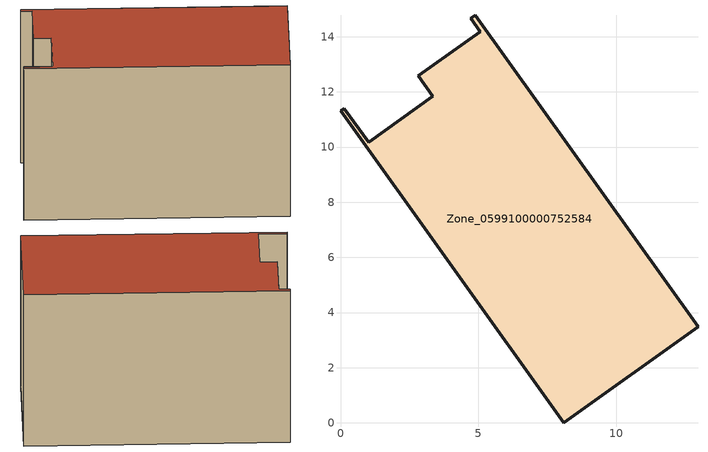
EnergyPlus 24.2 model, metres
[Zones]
Zone_0599100000752584
 floor ground (C_G): 5.07,14.19 4.72,14.67 4.88,14.78 12.96,3.48 8.09,0 0,11.31 0.14,11.39 1.01,10.18 3.35,11.84 2.82,12.58 z0
 wall outside (C_F): 12.96,3.48 4.88,14.78 4.72,14.67 5.07,14.19 2.82,12.58 3.35,11.84 1.01,10.18 0.14,11.39 0,11.31 8.09,0 12.96,3.48 z0:9.2
 roof outside (C_R): 0,11.31 8.09,0 12.96,3.48 4.88,14.78 4.72,14.67 5.07,14.19 2.82,12.58 3.35,11.84 1.01,10.18 0.14,11.39 z9.2
[BUILDING]
Pand.0599100000752584: North Axis=0; Terrain=City; Loads Convergence Tolerance Value=0.04; Temperature Convergence Tolerance Value=0.4; Solar Distribution=FullExterior; Maximum Number of Warmup Days=25; Minimum Number of Warmup Days=1
[Site:Location]
Rotterdam.The.Hague.AP_ZH_NLD Design_Conditions: Latitude=51.96; Longitude=4.45; Time Zone=1; Elevation=-4.5
[SITE:GROUNDTEMPERATURE:BUILDINGSURFACE]
18, 18, 18, 18, 18, 18, 18, 18, 18, 18, 18, 18
[MATERIAL] Thermal Absorptance=0.9; Solar Absorptance=0.7; Visible Absorptance=0.7
Name | Roughness | Thickness | Conductivity | Density | Specific Heat
G.TI.2006-2014 | MediumSmooth | 0.15 | 0.06 | 540 | 1210
F.TI.2006-2014 | Rough | 0.3 | 0.12 | 1920 | 840
R.TI.2006-2014 | MediumRough | 0.2 | 0.08 | 1500 | 1000
[CONSTRUCTION]
C_G: G.TI.2006-2014
C_F: F.TI.2006-2014
C_R: R.TI.2006-2014
[ZONE]
Zone_0599100000752584: Type=1; Multiplier=1; Ceiling Height=Autocalculate; Volume=Autocalculate; Floor Area=autocalculate; Part of Total Floor Area=Yes
[ZONEINFILTRATION:DESIGNFLOWRATE]
Infil_Zone_0599100000752584: Zone or ZoneList or Space or SpaceList=Zone_0599100000752584; Schedule=AlwaysOn; Design Flow Rate Calculation Method=Flow/Area; Flow Rate per Floor Area=0.0015; Constant Term Coefficient=1; Temperature Term Coefficient=0; Velocity Term Coefficient=0; Velocity Squared Term Coefficient=0
[HVACTEMPLATE:ZONE:IDEALLOADSAIRSYSTEM]
Zone_0599100000752584: Maximum Heating Supply Air Temperature=50; Minimum Cooling Supply Air Temperature=13; Maximum Heating Supply Air Humidity Ratio=0.0156; Minimum Cooling Supply Air Humidity Ratio=0.0077; Heating Limit=NoLimit; Cooling Limit=NoLimit; Dehumidification Control Type=ConstantSensibleHeatRatio; Cooling Sensible Heat Ratio=0.7; Dehumidification Setpoint=60; Humidification Control Type=None; Humidification Setpoint=30; Outdoor Air Method=None; Outdoor Air Flow Rate per Person=0.00944; Outdoor Air Flow Rate per Zone Floor Area=0; Outdoor Air Flow Rate per Zone=0; Demand Controlled Ventilation Type=None; Outdoor Air Economizer Type=NoEconomizer; Heat Recovery Type=None; Sensible Heat Recovery Effectiveness=0.7; Latent Heat Recovery Effectiveness=0.65
[ZONECONTROL:THERMOSTAT]
ThermostatControl_Zone_0599100000752584: Zone or ZoneList=Zone_0599100000752584; Control Type Schedule=DualSetpointControlType; Control 1=Thermostat_Zone_0599100000752584; Temperature Difference Between Cutout And Setpoint=0
[THERMOSTATSETPOINT:DUALSETPOINT]
Thermostat_Zone_0599100000752584: Heating Setpoint Temperature Schedule=HeatingSetpoint_Zone_0599100000752584; Cooling Setpoint Temperature Schedule=CoolingSetpoint_Zone_0599100000752584
[SCHEDULE:COMPACT]
HeatingSetpoint_Zone_0599100000752584: Through: 12/31, For: AllDays, Until: 24:00, 21
CoolingSetpoint_Zone_0599100000752584: Through: 12/31, For: AllDays, Until: 24:00, 24
DualSetpointControlType: Through: 12/31, For: AllDays, Until: 24:00, 4
AlwaysOn: Through: 12/31, For: AllDays, Until: 24:00, 1
